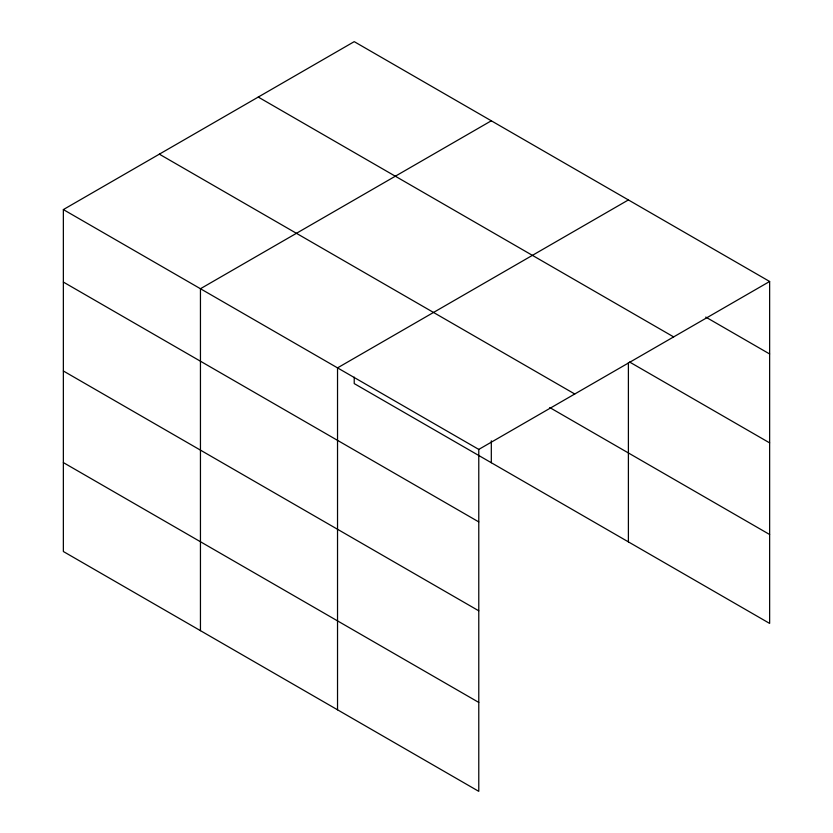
<?xml version="1.0" encoding="UTF-8"?>
<svg xmlns="http://www.w3.org/2000/svg" width="833" height="833" viewBox="0 0 833 833"><rect width="100%" height="100%" fill="white"/><g stroke="black" fill="none" stroke-linecap="round" stroke-linejoin="round"><path stroke-width="1.25" d="M478.777 610.818L478.777 449.414L63.36 209.583L63.36 551.519L478.777 791.35L478.777 610.818L63.36 370.987M354.223 377.141L354.223 383.586L769.64 623.417L769.64 281.481L354.223 41.65L63.36 209.583M491.314 120.795L200.451 288.728L200.451 630.664M628.394 199.941L337.532 367.874L337.532 709.81M478.777 449.414L769.64 281.481M705.749 317.081L769.64 353.973M258.24 97.065L673.658 336.907M629.519 361.991L769.64 442.885M159.342 154.167L574.76 393.999M549.738 407.545L769.64 534.505M63.36 282.064L478.777 521.906M63.36 462.596L478.777 702.427M628.394 362.636L628.394 541.877M491.314 440.824L491.314 462.731"/></g></svg>
